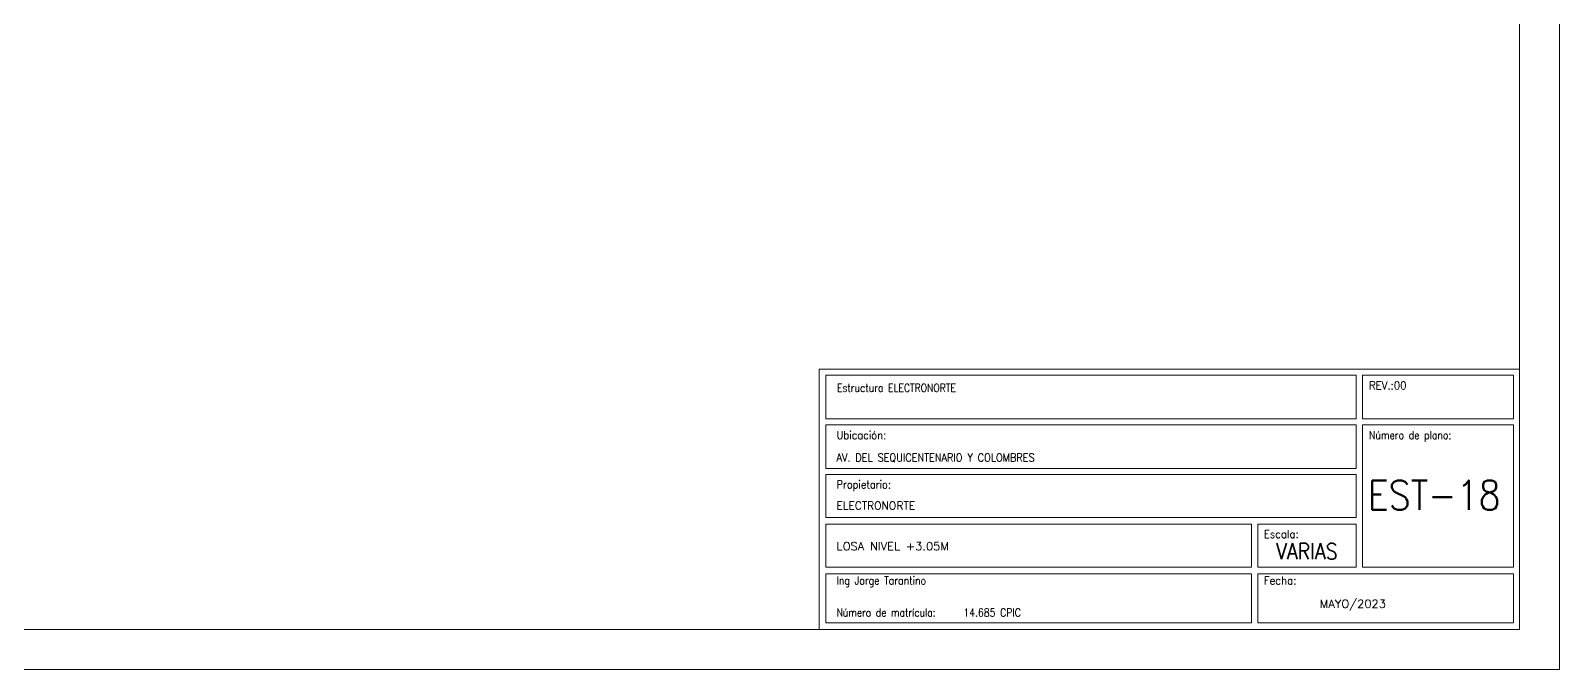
# Model space of a CAD drawing. Header units: millimetres. Extents: x 0 to 190, y -70 to 53.
# Drawn here: x 86.82 to 125.04, y -69.94 to -53.99 of the extents above; entities that cross this region are included whole.
import ezdxf
from ezdxf.enums import TextEntityAlignment as Align

# ---------------------------------------------------------------- set-up
doc = ezdxf.new("R2010")
doc.units = ezdxf.units.MM
for name, color, linetype, lineweight in [('CYPE', 7, 'Continuous', 0), ('RECUAD_LIMITES', 2, 'Continuous', 0), ('RECUAD_MARCO', 1, 'Continuous', 20)]:
    doc.layers.add(name, color=color, linetype=linetype, lineweight=lineweight)
doc.styles.add('CYPETXT', font='romans__.ttf', dxfattribs={"height": 0.2})

msp = doc.modelspace()

# ---------------------------------------------------------------- linework, layer by layer
at = {"layer": 'CYPE', "color": 1}
for points in [[(106.53523, -68.94324), (124.03523, -68.94324), (124.03523, -62.44324), (106.53523, -62.44324), (106.53523, -68.94324)], [(106.69523, -63.68324), (119.95523, -63.68324), (119.95523, -62.59324), (106.69523, -62.59324), (106.69523, -63.68324)], [(120.11523, -63.68324), (123.88523, -63.68324), (123.88523, -62.59324), (120.11523, -62.59324), (120.11523, -63.68324)], [(106.69523, -64.92324), (119.95523, -64.92324), (119.95523, -63.83324), (106.69523, -63.83324), (106.69523, -64.92324)], [(120.11523, -67.39324), (123.88523, -67.39324), (123.88523, -63.83324), (120.11523, -63.83324), (120.11523, -67.39324)], [(106.69523, -66.15324), (119.95523, -66.15324), (119.95523, -65.07324), (106.69523, -65.07324), (106.69523, -66.15324)], [(106.69523, -67.39324), (117.33523, -67.39324), (117.33523, -66.31324), (106.69523, -66.31324), (106.69523, -67.39324)], [(117.49523, -67.39324), (119.95523, -67.39324), (119.95523, -66.31324), (117.49523, -66.31324), (117.49523, -67.39324)], [(106.69523, -68.78324), (117.33523, -68.78324), (117.33523, -67.55324), (106.69523, -67.55324), (106.69523, -68.78324)], [(117.49523, -68.78324), (123.88523, -68.78324), (123.88523, -67.55324), (117.49523, -67.55324), (117.49523, -68.78324)]]:
    msp.add_lwpolyline(points, close=True, dxfattribs=at)
at = {"layer": 'RECUAD_LIMITES'}
msp.add_lwpolyline([(65.63523, -69.94324), (125.03523, -69.94324), (125.03523, -27.94324), (65.63523, -27.94324), (65.63523, -69.94324)], close=True, dxfattribs=at)
at = {"layer": 'RECUAD_MARCO'}
msp.add_lwpolyline([(68.13523, -68.94324), (124.03523, -68.94324), (124.03523, -28.94324), (68.13523, -28.94324), (68.13523, -68.94324)], close=True, dxfattribs=at)

# ---------------------------------------------------------------- texts
at = {"layer": 'CYPE', "color": 5, "style": 'CYPETXT'}
for s, width, p in [('Estructura ELECTRONORTE', 0.842437, (106.97523, -63.01324)), ('AV. DEL SEQUICENTENARIO Y COLOMBRES', 0.887423, (106.96523, -64.75324)), ('ELECTRONORTE', 0.974409, (106.96523, -65.95324)), ('LOSA NIVEL +3.05M', 1.047361, (106.96523, -66.96761)), ('Ing Jorge Tarantino', 0.851105, (106.96523, -67.82324)), ('MAYO/2023', 1.047361, (119.04523, -68.40324)), ('14.685 CPIC', 0.851936, (110.13523, -68.62324))]:
    msp.add_text(s, height=0.2, dxfattribs=dict(at, width=width)).set_placement(p)
at = {"layer": 'CYPE', "color": 4, "style": 'CYPETXT'}
for s, width, p in [('REV.:00', 0.927655, (120.27523, -62.95324)), ('Ubicación:', 0.90604, (106.96523, -64.19324)), ('Número de plano:', 0.844847, (120.27523, -64.19324)), ('Propietario:', 0.885908, (106.96523, -65.42324)), ('Escala:', 0.925891, (117.64523, -66.66324)), ('Fecha:', 0.933698, (117.64523, -67.82324)), ('Número de matrícula:', 0.83516, (106.96523, -68.62324))]:
    msp.add_text(s, height=0.2, dxfattribs=dict(at, width=width)).set_placement(p)
at = {"layer": 'CYPE', "color": 5, "style": 'CYPETXT'}
for s, height, width, p in [('EST-18', 0.733333, 0.872274, (121.90523, -65.95657)), ('VARIAS', 0.4, 0.869965, (118.72523, -67.19324))]:
    msp.add_text(s, height=height, dxfattribs=dict(at, width=width)).set_placement(p, align=Align.CENTER)

doc.saveas('drawing.dxf')
